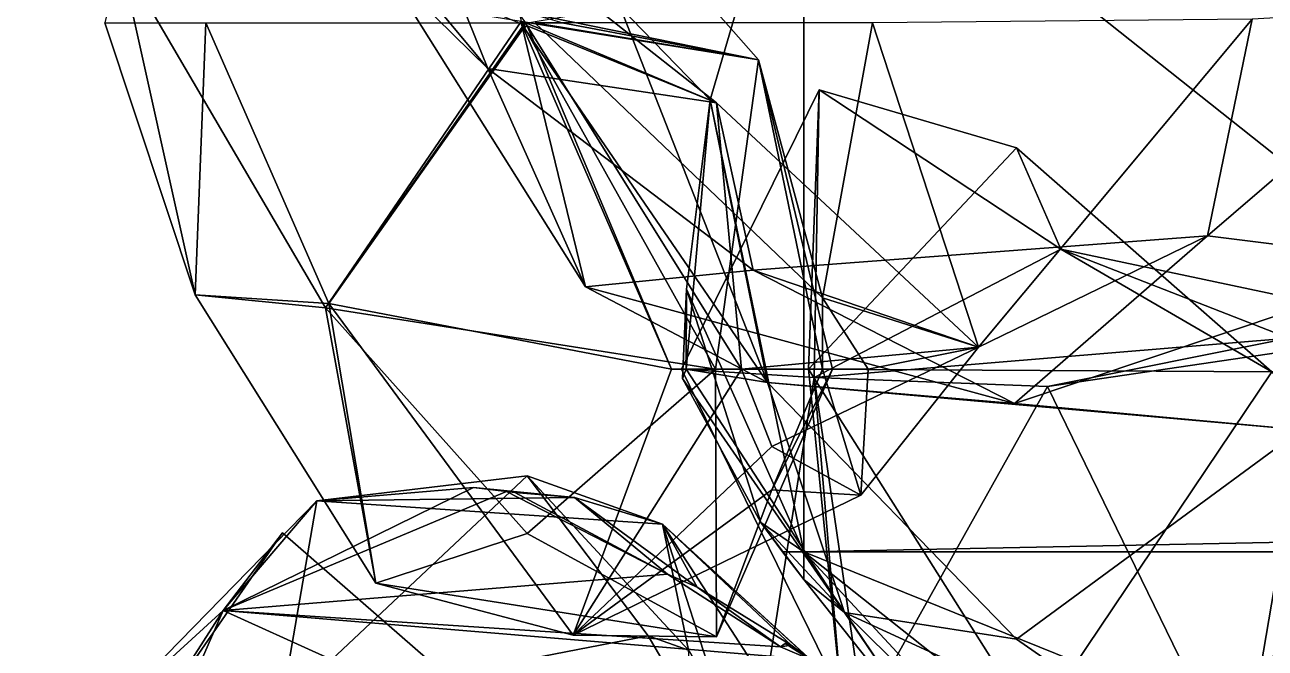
# Model space of a CAD drawing. Extents: x 290083 to 295691, y 4553739 to 4561622.
# Drawn here: x 294379.9 to 294443.7, y 4559106.4 to 4559138.5 of the extents above; entities that cross this region are included whole.
import ezdxf

# ---------------------------------------------------------------- set-up
doc = ezdxf.new("R2010")
doc.units = 0
doc.layers.add('Au_ppm_Pref_-_0_3', color=7, linetype='CONTINUOUS')

msp = doc.modelspace()

# ---------------------------------------------------------------- linework, layer by layer
at = {"layer": 'Au_ppm_Pref_-_0_3'}
for points in [[(294417.669, 4559136.653, 1895.172), (294405.752, 4559139.071, 1900.412), (294402.181, 4559154.211, 1893.682)], [(294417.669, 4559136.653, 1895.172), (294402.181, 4559154.211, 1893.682), (294405.452, 4559138.637, 1888.819)], [(294398.392, 4559141.465, 1918.402), (294403.721, 4559136.208, 1912.377), (294391.163, 4559151.295, 1912.998)], [(294391.163, 4559151.295, 1912.998), (294403.721, 4559136.208, 1912.377), (294399.284, 4559147.225, 1906.523)], [(294410.547, 4559139.374, 1928.495), (294420, 4559151.021, 1927.959), (294415.17, 4559134.603, 1929.468)], [(294415.17, 4559134.603, 1929.468), (294420, 4559151.021, 1927.959), (294420, 4559111.336, 1932.642)], [(294468.77, 4559112.312, 1934.338), (294420, 4559111.336, 1932.642), (294420, 4559151.021, 1927.959)], [(294420, 4559151.021, 1927.959), (294464.398, 4559139.008, 1931.821), (294468.77, 4559112.312, 1934.338)], [(294403.721, 4559136.208, 1912.377), (294415.493, 4559134.437, 1907.351), (294399.284, 4559147.225, 1906.523)], [(294415.493, 4559134.437, 1907.351), (294405.68, 4559138.554, 1900.618), (294399.284, 4559147.225, 1906.523)], [(294384.005, 4559138.554, 1894.645), (294388.654, 4559124.567, 1894.645), (294384.806, 4559141.962, 1889.574)], [(294388.654, 4559124.567, 1894.645), (294395.378, 4559123.9, 1890.809), (294384.806, 4559141.962, 1889.574)], [(294405.452, 4559138.637, 1888.819), (294384.806, 4559141.962, 1889.574), (294395.378, 4559123.9, 1890.809)], [(294398.392, 4559141.465, 1918.402), (294405.461, 4559138.517, 1924.377), (294408.751, 4559124.977, 1918.402)], [(294398.392, 4559141.465, 1918.402), (294408.751, 4559124.977, 1918.402), (294403.721, 4559136.208, 1912.377)], [(294418.132, 4559120.043, 1924.349), (294405.461, 4559138.517, 1924.377), (294410.547, 4559139.374, 1928.495)], [(294418.132, 4559120.043, 1924.349), (294410.547, 4559139.374, 1928.495), (294415.17, 4559134.603, 1929.468)], [(294440.78, 4559127.598, 1913.445), (294452.319, 4559126.152, 1918.402), (294454.526, 4559139.408, 1912.581)], [(294440.78, 4559127.598, 1913.445), (294454.526, 4559139.408, 1912.581), (294443.077, 4559138.752, 1906.584)], [(294417.669, 4559136.653, 1895.172), (294407.551, 4559138.554, 1899.736), (294405.752, 4559139.071, 1900.412)], [(294443.077, 4559138.752, 1906.584), (294423.538, 4559138.554, 1904.078), (294428.983, 4559121.875, 1905.976)], [(294440.78, 4559127.598, 1913.445), (294443.077, 4559138.752, 1906.584), (294428.983, 4559121.875, 1905.976)], [(294388.654, 4559124.567, 1894.645), (294384.005, 4559138.554, 1894.645), (294389.212, 4559138.554, 1896.502)], [(294388.654, 4559124.567, 1894.645), (294389.212, 4559138.554, 1896.502), (294395.534, 4559124.122, 1898.333)], [(294395.534, 4559124.122, 1898.333), (294389.212, 4559138.554, 1896.502), (294405.643, 4559138.554, 1900.584)], [(294395.378, 4559123.9, 1890.809), (294415.452, 4559120.736, 1890.072), (294405.452, 4559138.637, 1888.819)], [(294395.534, 4559124.122, 1898.333), (294405.643, 4559138.554, 1900.584), (294405.558, 4559138.28, 1900.584)], [(294405.558, 4559138.28, 1900.584), (294413.179, 4559120.736, 1900.584), (294395.534, 4559124.122, 1898.333)], [(294405.452, 4559138.637, 1888.819), (294415.452, 4559120.736, 1890.072), (294417.669, 4559136.653, 1895.172)], [(294405.461, 4559138.517, 1924.377), (294418.132, 4559120.043, 1924.349), (294408.751, 4559124.977, 1918.402)], [(294405.68, 4559138.554, 1900.618), (294405.752, 4559138.404, 1900.634), (294405.558, 4559138.28, 1900.584)], [(294405.68, 4559138.554, 1900.618), (294405.558, 4559138.28, 1900.584), (294405.643, 4559138.554, 1900.584)], [(294405.752, 4559138.404, 1900.634), (294413.179, 4559120.736, 1900.584), (294405.558, 4559138.28, 1900.584)], [(294405.68, 4559138.554, 1900.618), (294415.493, 4559134.437, 1907.351), (294405.752, 4559138.404, 1900.634)], [(294415.493, 4559134.437, 1907.351), (294416.793, 4559120.736, 1901.318), (294405.752, 4559138.404, 1900.634)], [(294405.752, 4559138.404, 1900.634), (294416.793, 4559120.736, 1901.318), (294413.179, 4559120.736, 1900.584)], [(294423.538, 4559138.554, 1904.078), (294406.142, 4559138.554, 1900.584), (294420.953, 4559124.416, 1900.584)], [(294406.142, 4559138.554, 1900.584), (294407.551, 4559138.554, 1899.736), (294417.669, 4559136.653, 1895.172)], [(294406.142, 4559138.554, 1900.584), (294417.669, 4559136.653, 1895.172), (294420.953, 4559124.416, 1900.584)], [(294428.983, 4559121.875, 1905.976), (294423.538, 4559138.554, 1904.078), (294420.953, 4559124.416, 1900.584)], [(294417.392, 4559125.83, 1912.666), (294403.721, 4559136.208, 1912.377), (294408.751, 4559124.977, 1918.402)], [(294403.721, 4559136.208, 1912.377), (294417.392, 4559125.83, 1912.666), (294415.493, 4559134.437, 1907.351)], [(294421.479, 4559120.736, 1894.645), (294417.669, 4559136.653, 1895.172), (294415.452, 4559120.736, 1890.072)], [(294417.669, 4559136.653, 1895.172), (294421.479, 4559120.736, 1894.645), (294420.956, 4559120.736, 1899.356)], [(294417.669, 4559136.653, 1895.172), (294420.956, 4559120.736, 1899.356), (294420.953, 4559124.416, 1900.584)], [(294420.233, 4559120.736, 1887.818), (294413.702, 4559120.736, 1882.766), (294420.779, 4559135.12, 1882.766)], [(294420.779, 4559135.12, 1882.766), (294413.702, 4559120.736, 1882.766), (294420.534, 4559120.303, 1876.957)], [(294430.95, 4559132.126, 1886.563), (294420.233, 4559120.736, 1887.818), (294420.779, 4559135.12, 1882.766)], [(294420.779, 4559135.12, 1882.766), (294420.534, 4559120.303, 1876.957), (294433.23, 4559126.918, 1881.78)], [(294430.95, 4559132.126, 1886.563), (294420.779, 4559135.12, 1882.766), (294433.23, 4559126.918, 1881.78)], [(294413.933, 4559120.736, 1930.281), (294415.17, 4559134.603, 1929.468), (294413.964, 4559124.861, 1930.511)], [(294413.933, 4559120.736, 1930.281), (294418.132, 4559120.043, 1924.349), (294415.17, 4559134.603, 1929.468)], [(294413.964, 4559124.861, 1930.511), (294415.17, 4559134.603, 1929.468), (294420, 4559111.336, 1932.642)], [(294415.493, 4559134.437, 1907.351), (294417.392, 4559125.83, 1912.666), (294428.983, 4559121.875, 1905.976)], [(294416.793, 4559120.736, 1901.318), (294415.493, 4559134.437, 1907.351), (294428.983, 4559121.875, 1905.976)], [(294430.95, 4559132.126, 1886.563), (294444.095, 4559120.595, 1889.013), (294420.233, 4559120.736, 1887.818)], [(294433.23, 4559126.918, 1881.78), (294444.095, 4559120.595, 1889.013), (294430.95, 4559132.126, 1886.563)], [(294440.78, 4559127.598, 1913.445), (294417.392, 4559125.83, 1912.666), (294430.846, 4559118.97, 1918.095)], [(294440.78, 4559127.598, 1913.445), (294428.983, 4559121.875, 1905.976), (294417.392, 4559125.83, 1912.666)], [(294440.78, 4559127.598, 1913.445), (294430.846, 4559118.97, 1918.095), (294452.319, 4559126.152, 1918.402)], [(294444.973, 4559122.335, 1876.906), (294433.23, 4559126.918, 1881.78), (294420.534, 4559120.303, 1876.957)], [(294444.095, 4559120.595, 1889.013), (294433.23, 4559126.918, 1881.78), (294455.04, 4559122.303, 1882.766)], [(294433.23, 4559126.918, 1881.78), (294444.973, 4559122.335, 1876.906), (294455.04, 4559122.303, 1882.766)], [(294430.846, 4559118.97, 1918.095), (294445.605, 4559117.615, 1923.798), (294452.319, 4559126.152, 1918.402)], [(294417.392, 4559125.83, 1912.666), (294408.751, 4559124.977, 1918.402), (294430.846, 4559118.97, 1918.095)], [(294408.751, 4559124.977, 1918.402), (294418.132, 4559120.043, 1924.349), (294430.846, 4559118.97, 1918.095)], [(294417.778, 4559112.841, 1932.267), (294413.749, 4559120.264, 1931.034), (294413.964, 4559124.861, 1930.511)], [(294413.749, 4559120.264, 1931.034), (294413.933, 4559120.736, 1930.281), (294413.964, 4559124.861, 1930.511)], [(294417.778, 4559112.841, 1932.267), (294413.964, 4559124.861, 1930.511), (294420, 4559111.336, 1932.642)], [(294388.654, 4559124.567, 1894.645), (294395.534, 4559124.122, 1898.333), (294397.958, 4559109.714, 1894.645)], [(294388.654, 4559124.567, 1894.645), (294397.958, 4559109.714, 1894.645), (294395.378, 4559123.9, 1890.809)], [(294397.958, 4559109.714, 1894.645), (294395.534, 4559124.122, 1898.333), (294408.122, 4559107.042, 1900.327)], [(294408.122, 4559107.042, 1900.327), (294395.534, 4559124.122, 1898.333), (294413.179, 4559120.736, 1900.584)], [(294420.953, 4559124.416, 1900.584), (294423.312, 4559120.736, 1900.584), (294428.983, 4559121.875, 1905.976)], [(294423.312, 4559120.736, 1900.584), (294420.953, 4559124.416, 1900.584), (294420.956, 4559120.736, 1899.356)], [(294395.378, 4559123.9, 1890.809), (294397.958, 4559109.714, 1894.645), (294405.752, 4559112.275, 1891.824)], [(294395.378, 4559123.9, 1890.809), (294405.752, 4559112.275, 1891.824), (294415.452, 4559120.736, 1890.072)], [(294432.535, 4559119.849, 1871.282), (294456.787, 4559123.415, 1871.014), (294444.973, 4559122.335, 1876.906)], [(294432.535, 4559119.849, 1871.282), (294441.266, 4559101.957, 1869.865), (294456.787, 4559123.415, 1871.014)], [(294456.787, 4559123.415, 1871.014), (294441.266, 4559101.957, 1869.865), (294454.324, 4559104.923, 1866.476)], [(294432.535, 4559119.849, 1871.282), (294444.973, 4559122.335, 1876.906), (294420.534, 4559120.303, 1876.957)], [(294416.793, 4559120.736, 1901.318), (294428.983, 4559121.875, 1905.976), (294418.351, 4559116.764, 1901.908)], [(294422.934, 4559114.255, 1900.584), (294418.351, 4559116.764, 1901.908), (294428.983, 4559121.875, 1905.976)], [(294423.312, 4559120.736, 1900.584), (294422.934, 4559114.255, 1900.584), (294428.983, 4559121.875, 1905.976)], [(294415.495, 4559106.957, 1894.645), (294415.452, 4559120.736, 1890.072), (294405.752, 4559112.275, 1891.824)], [(294416.793, 4559120.736, 1901.318), (294418.351, 4559116.764, 1901.908), (294408.122, 4559107.042, 1900.327)], [(294416.793, 4559120.736, 1901.318), (294408.122, 4559107.042, 1900.327), (294413.179, 4559120.736, 1900.584)], [(294421.911, 4559103.961, 1882.386), (294413.702, 4559120.736, 1882.766), (294420.233, 4559120.736, 1887.818)], [(294421.911, 4559103.961, 1882.386), (294420.534, 4559120.303, 1876.957), (294413.702, 4559120.736, 1882.766)], [(294413.749, 4559120.264, 1931.034), (294422.09, 4559108.206, 1930.281), (294413.933, 4559120.736, 1930.281)], [(294413.749, 4559120.264, 1931.034), (294417.778, 4559112.841, 1932.267), (294422.09, 4559108.206, 1930.281)], [(294422.09, 4559108.206, 1930.281), (294418.132, 4559120.043, 1924.349), (294413.933, 4559120.736, 1930.281)], [(294415.495, 4559106.957, 1894.645), (294421.479, 4559120.736, 1894.645), (294415.452, 4559120.736, 1890.072)], [(294421.479, 4559120.736, 1894.645), (294415.495, 4559106.957, 1894.645), (294418.351, 4559114.523, 1898.513)], [(294421.911, 4559103.961, 1882.386), (294417.802, 4559102.918, 1876.827), (294420.534, 4559120.303, 1876.957)], [(294420.534, 4559120.303, 1876.957), (294417.802, 4559102.918, 1876.827), (294423.069, 4559102.918, 1873.111)], [(294421.479, 4559120.736, 1894.645), (294418.351, 4559114.523, 1898.513), (294420.956, 4559120.736, 1899.356)], [(294422.934, 4559114.255, 1900.584), (294420.956, 4559120.736, 1899.356), (294418.351, 4559114.523, 1898.513)], [(294420.233, 4559120.736, 1887.818), (294444.095, 4559120.595, 1889.013), (294431.836, 4559102.381, 1888.052)], [(294431.836, 4559102.381, 1888.052), (294421.911, 4559103.961, 1882.386), (294420.233, 4559120.736, 1887.818)], [(294432.535, 4559119.849, 1871.282), (294420.534, 4559120.303, 1876.957), (294423.069, 4559102.918, 1873.111)], [(294422.934, 4559114.255, 1900.584), (294423.312, 4559120.736, 1900.584), (294420.956, 4559120.736, 1899.356)], [(294431.836, 4559102.381, 1888.052), (294444.095, 4559120.595, 1889.013), (294455.303, 4559106.312, 1887.175)], [(294422.09, 4559108.206, 1930.281), (294430.95, 4559106.835, 1925.647), (294418.132, 4559120.043, 1924.349)], [(294418.132, 4559120.043, 1924.349), (294430.95, 4559106.835, 1925.647), (294445.605, 4559117.615, 1923.798)], [(294418.132, 4559120.043, 1924.349), (294445.605, 4559117.615, 1923.798), (294430.846, 4559118.97, 1918.095)], [(294432.535, 4559119.849, 1871.282), (294423.069, 4559102.918, 1873.111), (294441.266, 4559101.957, 1869.865)], [(294445.605, 4559117.615, 1923.798), (294430.95, 4559106.835, 1925.647), (294442.418, 4559098.854, 1929.618)], [(294445.605, 4559117.615, 1923.798), (294442.418, 4559098.854, 1929.618), (294456.149, 4559108.424, 1926.177)], [(294422.934, 4559114.255, 1900.584), (294408.122, 4559107.042, 1900.327), (294418.351, 4559116.764, 1901.908)], [(294393.087, 4559103.335, 1846.944), (294411.981, 4559107.019, 1848.189), (294405.752, 4559115.255, 1848.957)], [(294405.752, 4559115.255, 1848.957), (294394.93, 4559113.962, 1854.489), (294393.087, 4559103.335, 1846.944)], [(294412.715, 4559112.766, 1853.069), (294394.93, 4559113.962, 1854.489), (294405.752, 4559115.255, 1848.957)], [(294405.752, 4559115.255, 1848.957), (294414.053, 4559106.278, 1849.412), (294412.715, 4559112.766, 1853.069)], [(294405.752, 4559115.255, 1848.957), (294411.981, 4559107.019, 1848.189), (294414.053, 4559106.278, 1849.412)], [(294404.693, 4559114.437, 1857.189), (294390.094, 4559108.317, 1859.009), (294402.982, 4559114.646, 1856.4)], [(294402.982, 4559114.646, 1856.4), (294390.094, 4559108.317, 1859.009), (294394.93, 4559113.962, 1854.489)], [(294402.982, 4559114.646, 1856.4), (294394.93, 4559113.962, 1854.489), (294408.196, 4559114.139, 1855.657)], [(294402.982, 4559114.646, 1856.4), (294408.196, 4559114.139, 1855.657), (294405.115, 4559114.394, 1857.195)], [(294402.982, 4559114.646, 1856.4), (294405.115, 4559114.394, 1857.195), (294404.693, 4559114.437, 1857.189)], [(294418.351, 4559114.523, 1898.513), (294415.495, 4559106.957, 1894.645), (294408.122, 4559107.042, 1900.327)], [(294408.122, 4559107.042, 1900.327), (294422.934, 4559114.255, 1900.584), (294418.351, 4559114.523, 1898.513)], [(294390.094, 4559108.317, 1859.009), (294383.647, 4559102.415, 1853.699), (294394.93, 4559113.962, 1854.489)], [(294394.93, 4559113.962, 1854.489), (294383.647, 4559102.415, 1853.699), (294393.087, 4559103.335, 1846.944)], [(294412.977, 4559110.183, 1858.197), (294390.094, 4559108.317, 1859.009), (294404.693, 4559114.437, 1857.189)], [(294394.93, 4559113.962, 1854.489), (294412.715, 4559112.766, 1853.069), (294408.196, 4559114.139, 1855.657)], [(294405.115, 4559114.394, 1857.195), (294412.977, 4559110.183, 1858.197), (294404.693, 4559114.437, 1857.189)], [(294405.115, 4559114.394, 1857.195), (294408.196, 4559114.139, 1855.657), (294412.977, 4559110.183, 1858.197)], [(294408.196, 4559114.139, 1855.657), (294412.715, 4559112.766, 1853.069), (294414.5, 4559109.512, 1858.193)], [(294412.977, 4559110.183, 1858.197), (294408.196, 4559114.139, 1855.657), (294414.5, 4559109.512, 1858.193)], [(294420.207, 4559101.238, 1849.993), (294412.715, 4559112.766, 1853.069), (294415.719, 4559103.466, 1848.757)], [(294425.036, 4559101.495, 1853.069), (294412.715, 4559112.766, 1853.069), (294420.207, 4559101.238, 1849.993)], [(294414.053, 4559106.278, 1849.412), (294415.719, 4559103.466, 1848.757), (294412.715, 4559112.766, 1853.069)], [(294414.5, 4559109.512, 1858.193), (294412.715, 4559112.766, 1853.069), (294419.341, 4559106.53, 1858.843)], [(294412.715, 4559112.766, 1853.069), (294420.328, 4559105.8, 1859.252), (294419.341, 4559106.53, 1858.843)], [(294425.036, 4559101.495, 1853.069), (294420.328, 4559105.8, 1859.252), (294412.715, 4559112.766, 1853.069)], [(294418.893, 4559111.336, 1932.544), (294417.778, 4559112.841, 1932.267), (294420, 4559111.336, 1932.642)], [(294420, 4559109.909, 1932.642), (294417.778, 4559112.841, 1932.267), (294418.893, 4559111.336, 1932.544)], [(294420, 4559109.909, 1932.642), (294422.09, 4559108.206, 1930.281), (294417.778, 4559112.841, 1932.267)], [(294390.094, 4559108.317, 1859.009), (294393.153, 4559112.311, 1862.14), (294386.643, 4559102.918, 1862.077)], [(294406.016, 4559101.113, 1864.762), (294386.643, 4559102.918, 1862.077), (294393.153, 4559112.311, 1862.14)], [(294390.094, 4559108.317, 1859.009), (294406.016, 4559101.113, 1864.762), (294393.153, 4559112.311, 1862.14)], [(294397.958, 4559109.714, 1894.645), (294415.495, 4559106.957, 1894.645), (294405.752, 4559112.275, 1891.824)], [(294468.77, 4559112.312, 1934.338), (294468.091, 4559111.336, 1934.428), (294420, 4559111.336, 1932.642)], [(294418.893, 4559111.336, 1932.544), (294420, 4559111.336, 1932.642), (294420, 4559109.909, 1932.642)], [(294431.344, 4559099.109, 1932.797), (294426.499, 4559101.724, 1932.73), (294420, 4559111.336, 1932.642)], [(294420, 4559111.336, 1932.642), (294426.499, 4559101.724, 1932.73), (294420, 4559109.909, 1932.642)], [(294438.833, 4559096.388, 1932.9), (294431.344, 4559099.109, 1932.797), (294420, 4559111.336, 1932.642)], [(294451.181, 4559098.743, 1933.428), (294438.833, 4559096.388, 1932.9), (294420, 4559111.336, 1932.642)], [(294420, 4559111.336, 1932.642), (294468.091, 4559111.336, 1934.428), (294451.181, 4559098.743, 1933.428)], [(294412.977, 4559110.183, 1858.197), (294418.798, 4559106.439, 1859.104), (294390.094, 4559108.317, 1859.009)], [(294414.5, 4559109.512, 1858.193), (294418.798, 4559106.439, 1859.104), (294412.977, 4559110.183, 1858.197)], [(294415.495, 4559106.957, 1894.645), (294397.958, 4559109.714, 1894.645), (294408.122, 4559107.042, 1900.327)], [(294414.5, 4559109.512, 1858.193), (294419.341, 4559106.53, 1858.843), (294418.798, 4559106.439, 1859.104)], [(294426.499, 4559101.724, 1932.73), (294422.09, 4559108.206, 1930.281), (294420, 4559109.909, 1932.642)], [(294390.094, 4559108.317, 1859.009), (294386.643, 4559102.918, 1862.077), (294379.89, 4559084.954, 1858.888)], [(294383.647, 4559102.415, 1853.699), (294390.094, 4559108.317, 1859.009), (294379.89, 4559084.954, 1858.888)], [(294420.328, 4559105.8, 1859.252), (294390.094, 4559108.317, 1859.009), (294418.798, 4559106.439, 1859.104)], [(294406.016, 4559101.113, 1864.762), (294390.094, 4559108.317, 1859.009), (294420.328, 4559105.8, 1859.252)], [(294422.09, 4559108.206, 1930.281), (294426.499, 4559101.724, 1932.73), (294431.344, 4559099.109, 1932.797)], [(294422.09, 4559108.206, 1930.281), (294431.344, 4559099.109, 1932.797), (294442.418, 4559098.854, 1929.618)], [(294422.09, 4559108.206, 1930.281), (294442.418, 4559098.854, 1929.618), (294430.95, 4559106.835, 1925.647)], [(294456.149, 4559108.424, 1926.177), (294442.418, 4559098.854, 1929.618), (294465.912, 4559104.634, 1931.098)], [(294393.087, 4559103.335, 1846.944), (294414.351, 4559102.966, 1847.783), (294411.981, 4559107.019, 1848.189)], [(294414.053, 4559106.278, 1849.412), (294411.981, 4559107.019, 1848.189), (294414.351, 4559102.966, 1847.783)], [(294419.03, 4559106.609, 1859.056), (294420.328, 4559105.8, 1859.252), (294418.798, 4559106.439, 1859.104)], [(294418.798, 4559106.439, 1859.104), (294419.341, 4559106.53, 1858.843), (294419.03, 4559106.609, 1859.056)], [(294419.341, 4559106.53, 1858.843), (294420.328, 4559105.8, 1859.252), (294419.03, 4559106.609, 1859.056)]]:
    msp.add_3dface(points, dxfattribs=at)

doc.saveas('drawing.dxf')
